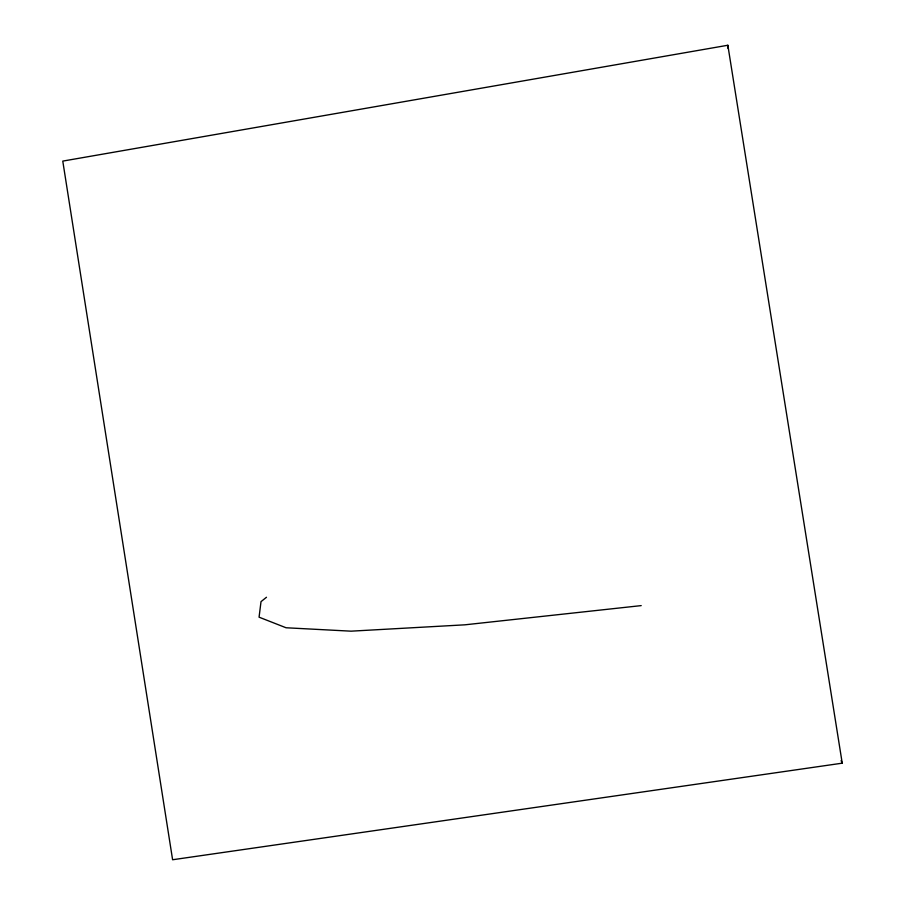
<?xml version="1.0" encoding="UTF-8"?>
<svg xmlns="http://www.w3.org/2000/svg" width="905" height="905" viewBox="0 0 905 905"><rect width="100%" height="100%" fill="white"/><g stroke="black" fill="none" stroke-linecap="round" stroke-linejoin="round"><path stroke-width="1.36" d="M727.643 48.056L727.846 45.25L62.773 161.101L172.606 859.75L842.227 763.175L727.846 45.25M266.477 597.266L261.013 601.644L259.068 617.176L286.071 627.765L351.061 631.17L464.865 624.823L641.204 605.615M841.107 760.607L842.227 763.175"/></g></svg>
